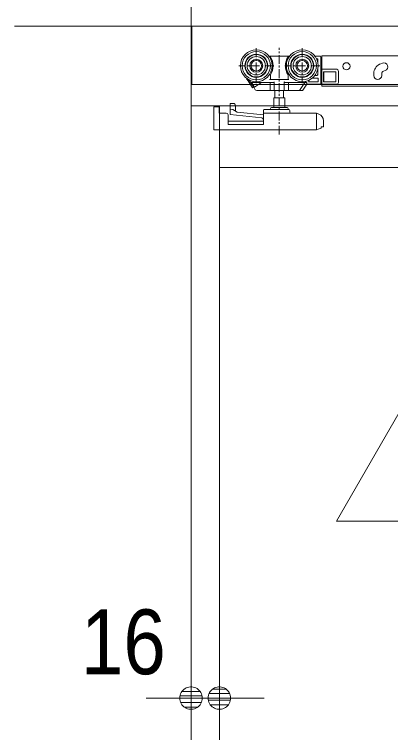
# Model space of a CAD drawing. Units: millimetres, scale not verified. Extents: x -6062 to 6062, y -3045 to 3045.
# Drawn here: x -4815.5 to -4602.6, y -49.5 to 356.7 of the extents above; entities that cross this region are included whole.
import ezdxf
from ezdxf.enums import TextEntityAlignment as Align

# ---------------------------------------------------------------- set-up
doc = ezdxf.new("R2010")
doc.units = ezdxf.units.MM
doc.header["$LTSCALE"] = 20
doc.linetypes.add('CHAIN1', pattern=[8, 5, -1, 1, -1])
for name, color, linetype, lineweight in [('0-1_2寸法-3', 7, 'Continuous', 9), ('0-2_2寸法-1', 7, 'Continuous', 9), ('0-3_0', 7, 'Continuous', 9), ('0-4_3一般', 7, 'Continuous', 9), ('0-5_2寸法-2', 7, 'Continuous', 9)]:
    doc.layers.add(name, color=color, linetype=linetype, lineweight=lineweight)
doc.styles.add('ＭＳ Ｐゴシック', font='')
doc.styles.get('ＭＳ Ｐゴシック').set_extended_font_data('MS PGothic')

# ---------------------------------------------------------------- blocks, each defined once
blk = doc.blocks.new('_Dot')
at = {"layer": '0-3_0'}
for p, q in [((-10, 0), (-20, 0)), ((9.78, 2), (-9.78, 2)), ((7.99, 6), (-7.99, 6)), ((9.16, -3.98), (-9.16, -3.98)), ((6, -7.98), (-6, -7.98))]:
    blk.add_line(p, q, dxfattribs=at)
for points in [[(10, 0), (9.92, 1.25), (9.69, 2.49), (9.3, 3.68), (8.76, 4.82), (8.09, 5.88), (7.29, 6.85), (6.37, 7.71), (5.36, 8.44), (4.26, 9.05), (3.09, 9.51), (1.87, 9.82), (0.63, 9.98), (-0.63, 9.98), (-1.87, 9.82), (-3.09, 9.51), (-4.26, 9.05), (-5.36, 8.44), (-6.37, 7.71), (-7.29, 6.85), (-8.09, 5.88), (-8.76, 4.82), (-9.3, 3.68), (-9.69, 2.49), (-9.92, 1.25), (-10, 0), (0, 0)], [(-10, 0), (-9.92, -1.25), (-9.69, -2.49), (-9.3, -3.68), (-8.76, -4.82), (-8.09, -5.88), (-7.29, -6.85), (-6.37, -7.71), (-5.36, -8.44), (-4.26, -9.05), (-3.09, -9.51), (-1.87, -9.82), (-0.63, -9.98), (0.63, -9.98), (1.87, -9.82), (3.09, -9.51), (4.26, -9.05), (5.36, -8.44), (6.37, -7.71), (7.29, -6.85), (8.09, -5.88), (8.76, -4.82), (9.3, -3.68), (9.69, -2.49), (9.92, -1.25), (10, 0), (0, 0)]]:
    blk.add_lwpolyline(points, close=True, dxfattribs=at)
blk = doc.blocks.new('グループ-68')
at = {"layer": '0-4_3一般'}
for p, q in [((-60560, 7000), (7360, 7000)), ((-58560, 7000), (-58560, -40000))]:
    blk.add_line(p, q, dxfattribs=at)
blk = doc.blocks.new('グループ-69')
at = {"layer": '0-4_3一般'}
for p, q in [((-58560, -40000), (-58560, 7000)), ((-57679.5, 6662), (-57662, 6662)), ((-57662, 6662), (-57462, 6662)), ((-57662, 6659.3), (-57662, 6662)), ((-57462, 6662), (-57444.5, 6662)), ((-57462, 6662), (-57462, 6659.3)), ((-57159.5, 6662), (-57102, 6662)), ((-57082.1, 6659.9), (-57082.1, 6665.9)), ((-57082.1, 6665.9), (-50976.1, 6665.9)), ((-57662, 6654.4), (-57662, 6659.3)), ((-57662, 6634.4), (-57662, 6654.4)), ((-57462, 6659.3), (-57462, 6654.4)), ((-57462, 6654.4), (-57462, 6634.4)), ((-57140.8, 6632), (-57134, 6632)), ((-57124, 6622), (-57124, 6578.7)), ((-57092, 6352), (-57092, 6652)), ((-57082.1, 6659.9), (-57082.1, 6481.9)), ((-56394.3, 6581.5), (-56413.1, 6574.7)), ((-57124, 6525.2), (-57124, 6452)), ((-56912, 6512), (-57072, 6512)), ((-57671.8, 6452.4), (-57672, 6452.5)), ((-57662, 6398), (-57662, 6449.5)), ((-57462, 6449.5), (-57462, 6398)), ((-57452.2, 6452.4), (-57452, 6452.5)), ((-57134, 6442), (-57159.5, 6442)), ((-57082.1, 6481.9), (-57082.1, 6341.9)), ((-57062, 6482), (-57062, 6372)), ((-56922, 6482), (-57062, 6482)), ((-57058.4, 6372), (-57058.4, 6482)), ((-56922, 6372), (-56922, 6482)), ((-56892, 6492), (-56892, 6362)), ((-56492.1, 6462.4), (-56492.1, 6461.9)), ((-56492.1, 6441.9), (-56492.1, 6461.9)), ((-56402.1, 6461.9), (-56402.1, 6441.9)), ((-56396.1, 6479.9), (-56394.4, 6481.9)), ((-56394.8, 6481.5), (-56394.5, 6481.9)), ((-56382.4, 6490.1), (-56363.6, 6496.9)), ((-57927.5, 6406.1), (-57931, 6403.9)), ((-57888.8, 6366.5), (-57905.8, 6392.7)), ((-57634, 6362), (-57880.4, 6362)), ((-57874, 6362), (-57840.8, 6310.9)), ((-57762.2, 6362), (-57840.8, 6310.9)), ((-57662, 6398), (-57672, 6398)), ((-57665.9, 6362), (-57665.9, 6282)), ((-57633.5, 6362), (-57634, 6362)), ((-57618.2, 6372), (-57618.2, 6282)), ((-57505.8, 6282), (-57505.8, 6372)), ((-57505.7, 6371.5), (-57505.8, 6372)), ((-57279.3, 6362), (-57490, 6362)), ((-57458.1, 6362), (-57458.1, 6282)), ((-57273.9, 6362), (-57325.8, 6282)), ((-57251.1, 6342), (-57293.6, 6276.5)), ((-57273.9, 6362), (-57267.4, 6372)), ((-57251.1, 6362), (-57273.9, 6362)), ((-57264.9, 6375.8), (-57267.4, 6372)), ((-57241.1, 6342), (-57263, 6342)), ((-57251.1, 6352), (-57251.1, 6362)), ((-57218.2, 6392.7), (-57231.6, 6372)), ((-57231.6, 6372), (-57122, 6372)), ((-57122, 6412), (-57188.9, 6412)), ((-57122, 6372), (-57122, 6412)), ((-57092, 6342), (-56912, 6342)), ((-57082.1, 6321.9), (-57082.1, 6341.9)), ((-57062, 6372), (-56922, 6372)), ((-57865.6, 6303.3), (-57853, 6311.4)), ((-57841.2, 6311.1), (-57840.8, 6310.9)), ((-57660, 6272), (-57816.6, 6272)), ((-57660.3, 6272), (-57660, 6272)), ((-57615.7, 6272), (-57660, 6272)), ((-57615.9, 6272.1), (-57615.7, 6272)), ((-57611.5, 6272), (-57611.5, 6190)), ((-57512.5, 6190), (-57512.5, 6272)), ((-57508.1, 6272.1), (-57508.3, 6272)), ((-57337.8, 6272), (-57464, 6272)), ((-57463.7, 6272), (-57464, 6272)), ((-57337.8, 6272), (-57332.3, 6272)), ((-57332.3, 6272), (-57325.8, 6282)), ((-57302, 6272), (-57332.3, 6272)), ((-50976.1, 6321.9), (-57082.1, 6321.9)), ((-57499, 6190), (-57625, 6190)), ((-57625, 6190), (-57625, 6080)), ((-57499, 6080), (-57499, 6190)), ((-58560, -39740), (-58560, 6100)), ((-58240, -39740), (-58240, 6100)), ((-58118, 6122.8), (-58118, 6124.4)), ((-58118, 6124.4), (-58118, 6124.4)), ((-58118, 6116), (-58118, 6122.8)), ((-58118, 6062.3), (-58118, 6116)), ((-58078, 6124.7), (-58117.6, 6124.7)), ((-58077.6, 6124.7), (-58078, 6124.7)), ((-58065.4, 6118.6), (-58065.7, 6119.2)), ((-58304, 6084), (-58302, 6084)), ((-58304, 6074), (-58304, 6084)), ((-58304, 6074), (-58304, 5860)), ((-58302, 6086), (-58242, 6086)), ((-58302, 5826), (-58302, 6086)), ((-58118, 6062.3), (-58088, 6059.1)), ((-58118, 6002), (-58118, 6062.3)), ((-58088, 6059.1), (-58038, 6027.6)), ((-58058, 6092), (-58058, 6040.2)), ((-58038, 6027.6), (-57742, 5996)), ((-57742, 6026), (-57742, 6046)), ((-57742, 6026), (-57742, 6006)), ((-57732, 6056), (-57615.3, 6056)), ((-57732, 6016), (-57143.8, 6016)), ((-57650, 6080), (-57474, 6080)), ((-57508.7, 6056), (-57615.3, 6056)), ((-57508.7, 6056), (-57452, 6056)), ((-57442, 6046), (-57442, 6026)), ((-57140.3, 6015.3), (-57132.5, 6012.4)), ((-57122.6, 6008.7), (-57132.5, 6012.4)), ((-58142, 5888), (-58142, 5996)), ((-57759.9, 5963.7), (-58118, 6002)), ((-57742, 5888), (-57742, 6006)), ((-57142, 6006.3), (-57142, 6006)), ((-57142, 6006), (-57142, 5826)), ((-57122.6, 6008.7), (-57113.9, 6005.4)), ((-57742, 5926), (-58142, 5926)), ((-57742, 5888), (-58142, 5888)), ((-57062, 5860), (-57087.4, 5860)), ((-57087.4, 5860), (-57087.4, 5846.5)), ((-57062, 5930.5), (-57062, 5860)), ((-58302, 5826), (-57142, 5826)), ((-57142, 5826), (-57122.6, 5833.3)), ((-57087.4, 5846.5), (-57122.6, 5833.3)), ((-58240, 5400), (-42820, 5400))]:
    blk.add_line(p, q, dxfattribs=at)
at = {"layer": '0-4_3一般', "linetype": 'CHAIN1'}
for p, q in [((-57822, 6750), (-57822, 6354)), ((-57562, 5773.4), (-57562, 6753.4)), ((-57302, 6750), (-57302, 6354)), ((-57624, 6552), (-58020, 6552)), ((-57104, 6552), (-57500, 6552))]:
    blk.add_line(p, q, dxfattribs=at)
at = {"layer": '0-4_3一般'}
blk.add_lwpolyline([(-58550, 6340), (-58550, 7000), (-26760, 7000), (-26760, 6340)], close=True, dxfattribs=at)
for points in [[(-57662, 6449.5), (-57662.3, 6449.6), (-57662.5, 6449.7), (-57662.8, 6449.7), (-57663, 6449.8), (-57663.3, 6449.9), (-57663.5, 6449.9), (-57663.8, 6450), (-57664, 6450.1), (-57664.3, 6450.2), (-57664.5, 6450.2), (-57664.8, 6450.3), (-57665, 6450.4), (-57665.3, 6450.5), (-57665.5, 6450.5), (-57665.8, 6450.6), (-57666, 6450.7), (-57666.3, 6450.8), (-57666.5, 6450.8), (-57666.8, 6450.9), (-57667, 6451), (-57667.3, 6451.1), (-57667.5, 6451.1), (-57667.8, 6451.2), (-57668, 6451.3), (-57668.3, 6451.4), (-57668.5, 6451.4), (-57668.8, 6451.5), (-57669, 6451.6), (-57669.3, 6451.7), (-57669.5, 6451.7), (-57669.8, 6451.8), (-57670, 6451.9), (-57670.3, 6452), (-57670.5, 6452), (-57670.8, 6452.1), (-57671, 6452.2), (-57671.3, 6452.3), (-57671.5, 6452.3), (-57671.8, 6452.4)], [(-57462, 6449.5), (-57461.7, 6449.6), (-57461.5, 6449.7), (-57461.2, 6449.7), (-57461, 6449.8), (-57460.7, 6449.9), (-57460.5, 6449.9), (-57460.2, 6450), (-57460, 6450.1), (-57459.7, 6450.2), (-57459.5, 6450.2), (-57459.2, 6450.3), (-57459, 6450.4), (-57458.7, 6450.5), (-57458.5, 6450.5), (-57458.2, 6450.6), (-57458, 6450.7), (-57457.7, 6450.8), (-57457.5, 6450.8), (-57457.2, 6450.9), (-57457, 6451), (-57456.7, 6451.1), (-57456.5, 6451.1), (-57456.2, 6451.2), (-57456, 6451.3), (-57455.7, 6451.4), (-57455.5, 6451.4), (-57455.2, 6451.5), (-57455, 6451.6), (-57454.7, 6451.7), (-57454.5, 6451.7), (-57454.2, 6451.8), (-57454, 6451.9), (-57453.7, 6452), (-57453.5, 6452), (-57453.2, 6452.1), (-57453, 6452.2), (-57452.7, 6452.3), (-57452.5, 6452.3), (-57452.2, 6452.4)], [(-56490.4, 6481.9), (-56490.5, 6481.4), (-56490.6, 6480.9), (-56490.6, 6480.4), (-56490.7, 6479.9), (-56490.8, 6479.4), (-56490.8, 6478.9), (-56490.9, 6478.4), (-56491, 6477.9), (-56491, 6477.4), (-56491.1, 6476.9), (-56491.2, 6476.4), (-56491.2, 6475.9), (-56491.3, 6475.4), (-56491.3, 6474.9), (-56491.4, 6474.4), (-56491.4, 6473.9), (-56491.5, 6473.4), (-56491.5, 6472.9), (-56491.6, 6472.4), (-56491.6, 6471.9), (-56491.7, 6471.4), (-56491.7, 6470.9), (-56491.8, 6470.4), (-56491.8, 6469.9), (-56491.8, 6469.4), (-56491.9, 6468.9), (-56491.9, 6468.4), (-56491.9, 6467.9), (-56492, 6467.4), (-56492, 6466.9), (-56492, 6466.4), (-56492, 6465.9), (-56492, 6465.4), (-56492.1, 6464.9), (-56492.1, 6464.4), (-56492.1, 6463.9), (-56492.1, 6463.4), (-56492.1, 6462.9), (-56492.1, 6462.4)], [(-56402.1, 6461.9), (-56402.1, 6462.4), (-56402.1, 6463), (-56402.1, 6463.5), (-56402, 6464.1), (-56402, 6464.6), (-56401.9, 6465.2), (-56401.9, 6465.7), (-56401.8, 6466.2), (-56401.7, 6466.8), (-56401.6, 6467.3), (-56401.5, 6467.8), (-56401.4, 6468.4), (-56401.3, 6468.9), (-56401.1, 6469.4), (-56401, 6470), (-56400.8, 6470.5), (-56400.7, 6471), (-56400.5, 6471.5), (-56400.3, 6472.1), (-56400.1, 6472.6), (-56399.9, 6473.1), (-56399.7, 6473.6), (-56399.5, 6474.1), (-56399.2, 6474.6), (-56399, 6475.1), (-56398.7, 6475.6), (-56398.5, 6476.1), (-56398.2, 6476.6), (-56398, 6477), (-56397.7, 6477.5), (-56397.4, 6478), (-56397.1, 6478.4), (-56396.8, 6478.9), (-56396.5, 6479.3), (-56396.2, 6479.8), (-56395.8, 6480.2), (-56395.5, 6480.6), (-56395.2, 6481.1), (-56394.8, 6481.5)], [(-57865.6, 6303.3), (-57915.5, 6380.1), (-57931, 6403.9)], [(-57833.3, 6281.1), (-57851.7, 6309.4), (-57888.8, 6366.5)], [(-57452, 6398), (-57462, 6398), (-57662, 6398)], [(-57618.2, 6372), (-57618.3, 6371.5), (-57618.4, 6371), (-57618.5, 6370.5), (-57618.6, 6370.1), (-57618.8, 6369.6), (-57618.9, 6369.2), (-57619.1, 6368.8), (-57619.3, 6368.4), (-57619.6, 6368), (-57619.8, 6367.6), (-57620.1, 6367.2), (-57620.4, 6366.9), (-57620.8, 6366.5), (-57621.1, 6366.2), (-57621.5, 6365.9), (-57621.9, 6365.6), (-57622.4, 6365.3), (-57622.8, 6365), (-57623.3, 6364.8), (-57623.8, 6364.5), (-57624.3, 6364.3), (-57624.8, 6364.1), (-57625.3, 6363.9), (-57625.9, 6363.7), (-57626.4, 6363.5), (-57626.9, 6363.3), (-57627.4, 6363.1), (-57627.9, 6363), (-57628.4, 6362.8), (-57628.9, 6362.7), (-57629.4, 6362.6), (-57629.9, 6362.5), (-57630.4, 6362.4), (-57631, 6362.3), (-57631.5, 6362.2), (-57632, 6362.1), (-57632.5, 6362.1), (-57633, 6362), (-57633.5, 6362)], [(-57490, 6362), (-57490.5, 6362), (-57491, 6362), (-57491.5, 6362.1), (-57492, 6362.1), (-57492.5, 6362.2), (-57493, 6362.3), (-57493.6, 6362.4), (-57494.1, 6362.5), (-57494.6, 6362.6), (-57495.1, 6362.7), (-57495.6, 6362.8), (-57496.1, 6363), (-57496.6, 6363.1), (-57497.1, 6363.3), (-57497.6, 6363.5), (-57498.1, 6363.7), (-57498.7, 6363.9), (-57499.2, 6364.1), (-57499.7, 6364.3), (-57500.2, 6364.5), (-57500.7, 6364.8), (-57501.2, 6365), (-57501.6, 6365.3), (-57502.1, 6365.6), (-57502.5, 6365.9), (-57502.9, 6366.2), (-57503.2, 6366.5), (-57503.6, 6366.9), (-57503.9, 6367.2), (-57504.2, 6367.6), (-57504.4, 6368), (-57504.7, 6368.4), (-57504.9, 6368.8), (-57505.1, 6369.2), (-57505.2, 6369.6), (-57505.4, 6370.1), (-57505.5, 6370.5), (-57505.6, 6371), (-57505.7, 6371.5)], [(-57092, 6352), (-57092, 6342), (-57241.1, 6342)], [(-57851.7, 6309.4), (-57851.9, 6309.7), (-57852, 6310), (-57852.1, 6310.2), (-57852.2, 6310.5), (-57852.2, 6310.7), (-57852.2, 6311), (-57852.2, 6311.2), (-57852.2, 6311.4), (-57852.1, 6311.5), (-57852, 6311.7), (-57851.8, 6311.8), (-57851.6, 6312), (-57851.4, 6312.1), (-57851.1, 6312.2), (-57850.8, 6312.2), (-57850.5, 6312.3), (-57850.2, 6312.3), (-57849.8, 6312.4), (-57849.4, 6312.4), (-57848.9, 6312.4), (-57848.5, 6312.3), (-57848, 6312.3), (-57847.5, 6312.3), (-57847.1, 6312.2), (-57846.7, 6312.2), (-57846.2, 6312.1), (-57845.8, 6312.1), (-57845.4, 6312), (-57845, 6312), (-57844.6, 6311.9), (-57844.2, 6311.8), (-57843.8, 6311.8), (-57843.4, 6311.7), (-57843, 6311.6), (-57842.6, 6311.5), (-57842.2, 6311.4), (-57841.9, 6311.3), (-57841.5, 6311.2), (-57841.2, 6311.1)], [(-57665.9, 6282), (-57665.9, 6281.7), (-57665.9, 6281.3), (-57665.8, 6281), (-57665.8, 6280.7), (-57665.7, 6280.4), (-57665.7, 6280.1), (-57665.6, 6279.8), (-57665.6, 6279.4), (-57665.5, 6279.1), (-57665.4, 6278.8), (-57665.4, 6278.5), (-57665.3, 6278.2), (-57665.2, 6277.9), (-57665.1, 6277.6), (-57665, 6277.3), (-57664.9, 6276.9), (-57664.8, 6276.6), (-57664.7, 6276.3), (-57664.6, 6276), (-57664.4, 6275.7), (-57664.3, 6275.4), (-57664.2, 6275.1), (-57664, 6274.8), (-57663.8, 6274.6), (-57663.7, 6274.3), (-57663.5, 6274.1), (-57663.3, 6273.8), (-57663.1, 6273.6), (-57662.9, 6273.4), (-57662.7, 6273.2), (-57662.5, 6273), (-57662.2, 6272.9), (-57662, 6272.7), (-57661.7, 6272.6), (-57661.5, 6272.4), (-57661.2, 6272.3), (-57660.9, 6272.2), (-57660.6, 6272.1), (-57660.3, 6272)], [(-57618.2, 6282), (-57618.2, 6281.7), (-57618.2, 6281.4), (-57618.2, 6281.2), (-57618.2, 6280.9), (-57618.2, 6280.6), (-57618.2, 6280.3), (-57618.2, 6280.1), (-57618.2, 6279.8), (-57618.2, 6279.5), (-57618.2, 6279.2), (-57618.2, 6278.9), (-57618.2, 6278.7), (-57618.2, 6278.4), (-57618.2, 6278.1), (-57618.1, 6277.8), (-57618.1, 6277.5), (-57618.1, 6277.2), (-57618.1, 6276.9), (-57618.1, 6276.7), (-57618.1, 6276.4), (-57618.1, 6276.1), (-57618.1, 6275.8), (-57618, 6275.5), (-57618, 6275.3), (-57617.9, 6275), (-57617.9, 6274.7), (-57617.8, 6274.5), (-57617.7, 6274.3), (-57617.6, 6274), (-57617.5, 6273.8), (-57617.3, 6273.6), (-57617.2, 6273.4), (-57617, 6273.2), (-57616.9, 6273), (-57616.7, 6272.8), (-57616.5, 6272.6), (-57616.3, 6272.4), (-57616.1, 6272.3), (-57615.9, 6272.1)], [(-57464, 6272), (-57508.3, 6272), (-57615.7, 6272)], [(-57505.8, 6282), (-57505.8, 6281.7), (-57505.8, 6281.4), (-57505.8, 6281.2), (-57505.8, 6280.9), (-57505.8, 6280.6), (-57505.8, 6280.3), (-57505.8, 6280.1), (-57505.8, 6279.8), (-57505.8, 6279.5), (-57505.8, 6279.2), (-57505.8, 6278.9), (-57505.8, 6278.7), (-57505.8, 6278.4), (-57505.8, 6278.1), (-57505.9, 6277.8), (-57505.9, 6277.5), (-57505.9, 6277.2), (-57505.9, 6276.9), (-57505.9, 6276.7), (-57505.9, 6276.4), (-57505.9, 6276.1), (-57505.9, 6275.8), (-57506, 6275.5), (-57506, 6275.3), (-57506.1, 6275), (-57506.1, 6274.7), (-57506.2, 6274.5), (-57506.3, 6274.3), (-57506.4, 6274), (-57506.5, 6273.8), (-57506.7, 6273.6), (-57506.8, 6273.4), (-57507, 6273.2), (-57507.1, 6273), (-57507.3, 6272.8), (-57507.5, 6272.6), (-57507.7, 6272.4), (-57507.9, 6272.3), (-57508.1, 6272.1)], [(-57458.1, 6282), (-57458.1, 6281.7), (-57458.1, 6281.3), (-57458.2, 6281), (-57458.2, 6280.7), (-57458.3, 6280.4), (-57458.3, 6280.1), (-57458.4, 6279.8), (-57458.4, 6279.4), (-57458.5, 6279.1), (-57458.6, 6278.8), (-57458.6, 6278.5), (-57458.7, 6278.2), (-57458.8, 6277.9), (-57458.9, 6277.6), (-57459, 6277.3), (-57459.1, 6276.9), (-57459.2, 6276.6), (-57459.3, 6276.3), (-57459.4, 6276), (-57459.6, 6275.7), (-57459.7, 6275.4), (-57459.8, 6275.1), (-57460, 6274.8), (-57460.2, 6274.6), (-57460.3, 6274.3), (-57460.5, 6274.1), (-57460.7, 6273.8), (-57460.9, 6273.6), (-57461.1, 6273.4), (-57461.3, 6273.2), (-57461.5, 6273), (-57461.8, 6272.9), (-57462, 6272.7), (-57462.3, 6272.6), (-57462.5, 6272.4), (-57462.8, 6272.3), (-57463.1, 6272.2), (-57463.4, 6272.1), (-57463.7, 6272)], [(-58560, 6100), (-42500, 6100), (-42500, -39740)], [(-58117.6, 6124.7), (-58117.7, 6124.7), (-58117.7, 6124.7), (-58117.7, 6124.7), (-58117.7, 6124.7), (-58117.7, 6124.7), (-58117.7, 6124.7), (-58117.7, 6124.7), (-58117.7, 6124.7), (-58117.8, 6124.7), (-58117.8, 6124.7), (-58117.8, 6124.7), (-58117.8, 6124.6), (-58117.8, 6124.6), (-58117.8, 6124.6), (-58117.8, 6124.6), (-58117.8, 6124.6), (-58117.8, 6124.6), (-58117.9, 6124.6), (-58117.9, 6124.6), (-58117.9, 6124.6), (-58117.9, 6124.6), (-58117.9, 6124.6), (-58117.9, 6124.6), (-58117.9, 6124.6), (-58117.9, 6124.6), (-58117.9, 6124.5), (-58117.9, 6124.5), (-58117.9, 6124.5), (-58118, 6124.5), (-58118, 6124.5), (-58118, 6124.5), (-58118, 6124.5), (-58118, 6124.5), (-58118, 6124.5), (-58118, 6124.4), (-58118, 6124.4), (-58118, 6124.4), (-58118, 6124.4), (-58118, 6124.4)], [(-58065.8, 6119.2), (-58065.9, 6119.5), (-58066.1, 6119.8), (-58066.3, 6120.1), (-58066.5, 6120.4), (-58066.7, 6120.6), (-58066.9, 6120.9), (-58067.1, 6121.1), (-58067.3, 6121.4), (-58067.6, 6121.6), (-58067.8, 6121.8), (-58068.1, 6122), (-58068.3, 6122.2), (-58068.6, 6122.4), (-58068.9, 6122.6), (-58069.2, 6122.8), (-58069.5, 6122.9), (-58069.9, 6123.1), (-58070.2, 6123.2), (-58070.5, 6123.3), (-58070.9, 6123.4), (-58071.3, 6123.5), (-58071.6, 6123.6), (-58072, 6123.7), (-58072.3, 6123.8), (-58072.7, 6123.9), (-58073, 6124), (-58073.4, 6124.1), (-58073.8, 6124.2), (-58074.1, 6124.2), (-58074.5, 6124.3), (-58074.8, 6124.3), (-58075.2, 6124.4), (-58075.5, 6124.5), (-58075.9, 6124.5), (-58076.2, 6124.5), (-58076.6, 6124.6), (-58076.9, 6124.6), (-58077.3, 6124.6), (-58077.6, 6124.7)], [(-58058.1, 6092.1), (-58058.1, 6092.8), (-58058.2, 6093.5), (-58058.2, 6094.2), (-58058.2, 6094.9), (-58058.3, 6095.6), (-58058.3, 6096.3), (-58058.4, 6097), (-58058.4, 6097.8), (-58058.5, 6098.5), (-58058.6, 6099.2), (-58058.7, 6099.9), (-58058.8, 6100.6), (-58059, 6101.3), (-58059.1, 6102), (-58059.3, 6102.7), (-58059.4, 6103.4), (-58059.6, 6104), (-58059.8, 6104.7), (-58059.9, 6105.4), (-58060.1, 6106.1), (-58060.3, 6106.8), (-58060.6, 6107.5), (-58060.8, 6108.2), (-58061, 6108.9), (-58061.3, 6109.5), (-58061.5, 6110.2), (-58061.7, 6110.9), (-58062, 6111.5), (-58062.3, 6112.2), (-58062.6, 6112.8), (-58062.8, 6113.5), (-58063.1, 6114.1), (-58063.4, 6114.8), (-58063.7, 6115.4), (-58064.1, 6116.1), (-58064.4, 6116.7), (-58064.7, 6117.3), (-58065, 6118), (-58065.4, 6118.6)], [(-58162, 6016), (-58242, 6016), (-58242, 6086)], [(-57132.5, 6012.4), (-57132.8, 6012.3), (-57133.1, 6012.2), (-57133.4, 6012.1), (-57133.7, 6012), (-57134, 6012), (-57134.3, 6011.8), (-57134.6, 6011.7), (-57134.9, 6011.6), (-57135.2, 6011.5), (-57135.5, 6011.4), (-57135.8, 6011.3), (-57136.1, 6011.2), (-57136.4, 6011.1), (-57136.7, 6011), (-57137, 6010.9), (-57137.3, 6010.7), (-57137.6, 6010.6), (-57137.9, 6010.5), (-57138.2, 6010.4), (-57138.5, 6010.2), (-57138.8, 6010.1), (-57139.1, 6010), (-57139.4, 6009.8), (-57139.6, 6009.7), (-57139.9, 6009.5), (-57140.1, 6009.3), (-57140.4, 6009.2), (-57140.6, 6009), (-57140.8, 6008.8), (-57140.9, 6008.5), (-57141.1, 6008.3), (-57141.3, 6008.1), (-57141.4, 6007.9), (-57141.5, 6007.6), (-57141.6, 6007.4), (-57141.7, 6007.1), (-57141.8, 6006.8), (-57141.9, 6006.6), (-57142, 6006.3)], [(-58304, 5860), (-58303.4, 5853.7), (-58302, 5848.8)]]:
    blk.add_lwpolyline(points, dxfattribs=at)
for centre, radius in [((-57822, 6552), 180), ((-57822, 6552), 160), ((-57822, 6552), 130), ((-57822, 6552), 126), ((-57302, 6552), 180), ((-57302, 6552), 160), ((-57302, 6552), 130), ((-57302, 6552), 126), ((-57822, 6552), 104), ((-57822, 6552), 74), ((-57822, 6552), 60), ((-57302, 6552), 104), ((-57302, 6552), 74), ((-57302, 6552), 60), ((-56802.1, 6545.9), 41)]:
    blk.add_circle(centre, radius, dxfattribs=at)
for centre, radius, start, end in [((-57102, 6652), 10, 0, 90), ((-57822, 6552), 190, 327.3631, 32.6369), ((-57302, 6552), 190, 147.3631, 212.6369), ((-57134, 6622), 10, 0, 90), ((-56379, 6539.2), 45, 290, 110), ((-57072, 6532), 20, 180, 270), ((-56912, 6492), 20, 0, 90), ((-56372.1, 6461.9), 120, 110, 170.40593), ((-57144, 6462), 20, 270, 0), ((-57134, 6452), 10, 270, 0), ((-56447.1, 6441.9), 45, 180, 0), ((-56372.1, 6461.9), 30, 110, 138.18969), ((-57880.4, 6372), 10, 213, 270), ((-57279.3, 6372), 10, 270, 327), ((-57241.1, 6352), 10, 180, 270), ((-56912, 6362), 20, 270, 0), ((-57816.6, 6292), 20, 213, 270), ((-57337.8, 6282), 10, 270, 327), ((-57302, 6282), 10, 270, 327), ((-58162, 5996), 20, 0, 90), ((-57732, 6046), 10, 90, 180), ((-57732, 6006), 10, 90, 180), ((-57650, 6068), 12, 90, 180), ((-57650, 6068), 12, 180, 270), ((-57474, 6068), 12, 0, 90), ((-57474, 6068), 12, 270, 0), ((-57452, 6046), 10, 0, 90), ((-57432, 6026), 10, 180, 270), ((-57143.8, 6006), 10, 69.44395, 90), ((-57762, 5943.8), 20, 0, 83.89836), ((-57142, 5930.5), 80, 0, 69.44395)]:
    blk.add_arc(centre, radius, start, end, dxfattribs=at)
blk.add_blockref('グループ-68', (0, 0), dxfattribs=at)

msp = doc.modelspace()

# ---------------------------------------------------------------- linework, layer by layer
at = {"layer": '0-1_2寸法-3'}
msp.add_lwpolyline([(-4002.41, 70), (-4633.25, 70), (-4487.01, 323.3)], dxfattribs=at)
at = {"layer": '0-2_2寸法-1'}
msp.add_line((-4715.5, 325), (-4715.5, 586.14), dxfattribs=at)
at = {"layer": '0-5_2寸法-2'}
for p, q in [((-4715.5, -11), (-4715.5, -10)), ((-4699.5, -10), (-4699.3, -10)), ((-4728.21, -30), (-4740.92, -30)), ((-4699.5, -30), (-4715.5, -30)), ((-4686.79, -30), (-4674.08, -30))]:
    msp.add_line(p, q, dxfattribs=at)

# ---------------------------------------------------------------- block references
at = {"layer": '0-4_3一般', "xscale": 0.05, "yscale": 0.05}
msp.add_blockref('グループ-69', (-1787.5, 0), dxfattribs=at)
at = {"layer": '0-5_2寸法-2', "xscale": 0.6356201, "yscale": 0.6356201}
msp.add_blockref('_Dot', (-4715.5, -30), dxfattribs=at)
at = {"layer": '0-5_2寸法-2', "xscale": 0.6356201, "yscale": 0.6356201, "rotation": 180}
msp.add_blockref('_Dot', (-4699.5, -30), dxfattribs=at)

# ---------------------------------------------------------------- texts
at = {"layer": '0-5_2寸法-2', "style": 'ＭＳ Ｐゴシック', "width": 0.9}
msp.add_text('16', height=36.66, dxfattribs=at).set_placement((-4777.82, -27.52), align=Align.BOTTOM_LEFT)

doc.saveas('drawing.dxf')
